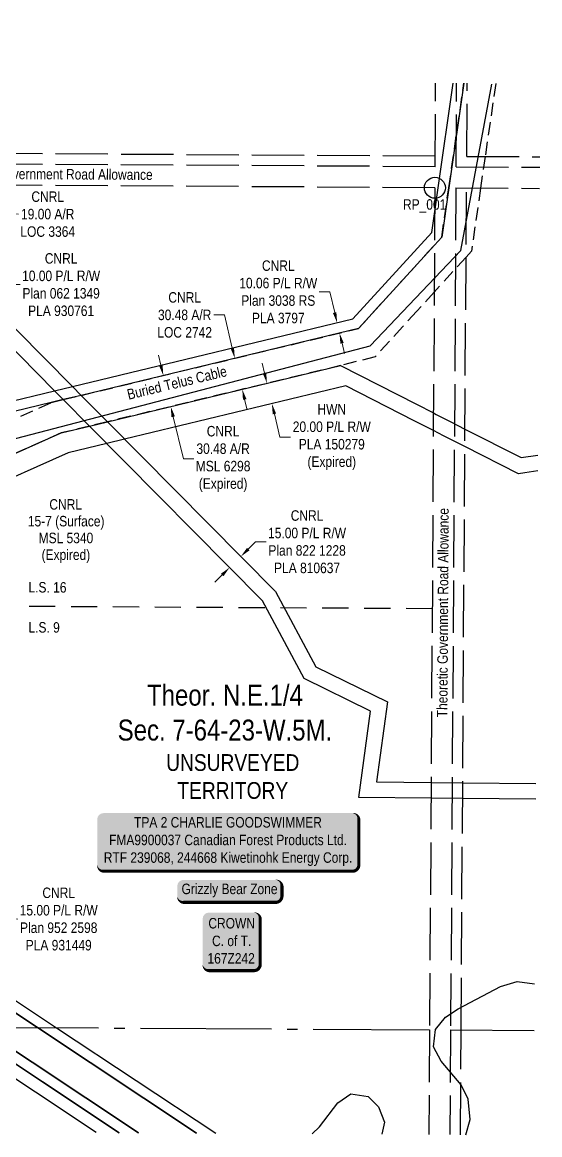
# Model space of a CAD drawing. Extents: x 467749 to 471167, y 6041645 to 6045092.
# Drawn here: x 470162 to 470656, y 6041741 to 6042803 of the extents above; entities that cross this region are included whole.
import ezdxf
from ezdxf.enums import TextEntityAlignment as Align

# ---------------------------------------------------------------- set-up
doc = ezdxf.new("R2010")
doc.units = 0
doc.header["$LTSCALE"] = 5
doc.header["$PDMODE"] = 3
doc.header["$PDSIZE"] = 20
for name, pattern in [('foc-ACCESSROAD', [3.75, 2.5, -1.25]), ('foc-LSD', [8, 5, -3]), ('foc-QUARTERLINE', [33, 25, -3, 2, -3]), ('foc-UNSURVEYED', [12.5, 10, -2.5])]:
    doc.linetypes.add(name, pattern=pattern)
doc.layers.get('Defpoints').update_dxf_attribs({"color": 9})
for name, color, linetype in [('35', 37, 'Continuous'), ('AS-TELUS', 224, 'foc-TEL'), ('AS-WILDLIFE-BLOCK', 131, 'Continuous'), ('C-AR', 13, 'foc-ACCESSROAD'), ('C-RW', 13, 'Continuous'), ('C-SYMBOL', 7, 'Continuous'), ('C-WS', 13, 'foc-ACCESSROAD'), ('CG-NOTES', 7, 'Continuous'), ('F-RW', 190, 'Continuous'), ('L-QSEC', 8, 'foc-QUARTERLINE'), ('L-ROAD-T', 7, 'Continuous'), ('L-SECTION-LSD', 7, 'foc-LSD'), ('L-UNS-T', 3, 'Continuous'), ('L-USEC', 7, 'foc-UNSURVEYED'), ('T-WATER', 160, 'Continuous')]:
    doc.layers.add(name, color=color, linetype=linetype)
for name, color, linetype, lineweight in [('C-AR-T', 13, 'Continuous', 9), ('C-RW-T', 13, 'Continuous', 9), ('C-WS-T', 13, 'Continuous', 9), ('F-RW-T', 190, 'Continuous', 9)]:
    doc.layers.add(name, color=color, linetype=linetype, lineweight=lineweight)
doc.styles.add('100L', font='ARIALN.TTF', dxfattribs={"height": 11})
doc.styles.add('175L', font='ARIALN.TTF', dxfattribs={"height": 20})
doc.styles.add('80', font='ARIALN.TTF', dxfattribs={"height": 10})
doc.styles.add('80CG', font='ARIALN.TTF', dxfattribs={"height": 10})
doc.styles.add('80L', font='ARIALN.TTF', dxfattribs={"height": 10})
doc.styles.add('foc-LtypeFont', font='ARIALN.TTF', dxfattribs={"height": 7.35})
doc.linetypes.add('foc-TEL', pattern='A,2,-1,["T",foc-LtypeFont,S=0.2,R=0,X=-0.425,Y=-0.75],-1.24,8', length=12.24)
doc.linetypes.add('foc-TOPO-flowdirection-NOLINE', pattern='A,0,[">",foc-LtypeFont,S=0.3,R=0,X=0,Y=-0.945],-20,[">",foc-LtypeFont,S=0.3,R=0,X=0,Y=-0.945],0', length=20)
doc.dimstyles.new('Compass 5 000', dxfattribs={"dimscale": 5, "dimtxt": 9, "dimasz": 2, "dimexe": 0.2, "dimexo": 0.0625, "dimgap": 0.5, "dimtad": 0, "dimtih": 1, "dimtoh": 1, "dimzin": 0, "dimdsep": 46, "dimtxsty": '80CG', "dimcen": 0.1, "dimse1": 1, "dimse2": 1, "dimclrd": 256, "dimclrt": 256, "dimaunit": 1, "dimadec": 4, "dimazin": 0, "dimtfac": 0.06, "dimtofl": 0, "dimtmove": 0, "dimatfit": 1, "dimfxl": 0.2, "dimtolj": 1, "dimtzin": 0, "dimlwd": -1, "dimarcsym": 0})

# ---------------------------------------------------------------- blocks, each defined once
blk = doc.blocks.new('*U24')
h = blk.add_hatch(color=255)
edge = h.paths.add_edge_path()
edge.add_line((-119, -28.5), (119, -28.5))
edge.add_arc((119, -22.5), 6, 270, 360)
edge.add_line((125, -22.5), (125, 21))
edge.add_arc((119, 21), 6, 0, 90)
edge.add_line((119, 27), (-119, 27))
edge.add_arc((-119, 21), 6, 90, 180)
edge.add_line((-125, 21), (-125, -22.5))
edge.add_arc((-119, -22.5), 6, 180, 270)
at = {"color": 44, "flags": 128}
blk.add_lwpolyline([(-119, -28.5, 3, 3, 0), (119, -28.5, 3, 3, 0.414214), (125, -22.5, 3, 3, 0), (125, 21, 3, 0, 0.414214), (119, 27, 0, 0, 0), (-119, 27, 0, 0, 0.414214), (-125, 21, 0, 0, 0), (-125, -22.5, 0, 3, 0.414214)], format="xyseb", close=True, dxfattribs=at)
at = {"color": 44, "style": '80'}
blk.add_attdef('ENTER_TEXT_001', (-36, -5), '', height=10, dxfattribs=at)
blk = doc.blocks.new('*D32')
at = {"layer": 'C-AR-T', "transparency": 16777216}
for p, q in [((470355, 6042523.5), (470345, 6042523.5)), ((470362.6, 6042491.8), (470355, 6042523.5)), ((470374.4, 6042442.8), (470376.8, 6042433))]:
    blk.add_line(p, q, dxfattribs=at)
for points in [[(470364.2, 6042492.2), (470361, 6042491.4), (470365, 6042482.1)], [(470376.1, 6042443.1), (470372.8, 6042442.4), (470372.1, 6042452.5)]]:
    blk.add_solid(points, dxfattribs=at)
at = {"layer": 'Defpoints', "color": 0, "transparency": 16777216}
for p in [(470365, 6042482.1), (470390.6, 6042488.3), (470397.8, 6042458.7)]:
    blk.add_point(p, dxfattribs=at)
at = {"layer": 'C-AR-T', "transparency": 16777216, "insert": (470317.1, 6042523.5), "char_height": 10, "attachment_point": 5, "style": '80CG'}
blk.add_mtext('\\A1;CNRL\\P30.48 A/R\\PLOC 2742', dxfattribs=at)
blk = doc.blocks.new('*D33')
at = {"layer": 'C-AR-T', "transparency": 16777216}
for p, q in [((470065.2, 6042620.5), (470055.2, 6042620.6)), ((470104.2, 6042620.2), (470158.4, 6042619.7))]:
    blk.add_line(p, q, dxfattribs=at)
for points in [[(470065.2, 6042622.2), (470065.1, 6042618.9), (470075.2, 6042620.4)], [(470104.2, 6042621.8), (470104.1, 6042618.5), (470094.2, 6042620.3)]]:
    blk.add_solid(points, dxfattribs=at)
at = {"layer": 'Defpoints', "color": 0, "transparency": 16777216}
for p in [(470094.2, 6042620.3), (470074.7, 6042574.4), (470093.7, 6042574.2)]:
    blk.add_point(p, dxfattribs=at)
at = {"layer": 'C-AR-T', "transparency": 16777216, "insert": (470186.3, 6042619.7), "char_height": 10, "attachment_point": 5, "style": '80CG'}
blk.add_mtext('\\A1;CNRL\\P19.00 A/R\\PLOC 3364', dxfattribs=at)
blk = doc.blocks.new('*D36')
at = {"layer": 'C-RW-T', "transparency": 16777216}
for p, q in [((470455.6, 6042545.5), (470445.6, 6042545.5)), ((470460.4, 6042525.7), (470455.6, 6042545.5)), ((470467.4, 6042496.5), (470469.7, 6042486.8))]:
    blk.add_line(p, q, dxfattribs=at)
for points in [[(470462, 6042526.1), (470458.7, 6042525.3), (470462.7, 6042516)], [(470469, 6042496.9), (470465.8, 6042496.1), (470465, 6042506.2)]]:
    blk.add_solid(points, dxfattribs=at)
at = {"layer": 'Defpoints', "color": 0, "transparency": 16777216}
for p in [(470462.7, 6042516), (470440.6, 6042510.6), (470442.9, 6042500.9)]:
    blk.add_point(p, dxfattribs=at)
at = {"layer": 'C-RW-T', "transparency": 16777216, "insert": (470406.5, 6042545.5), "char_height": 10, "attachment_point": 5, "style": '80CG'}
blk.add_mtext('\\A1;CNRL\\P10.06 P/L R/W\\PPlan 3038 RS\\PPLA 3797', dxfattribs=at)
blk = doc.blocks.new('*D38')
at = {"layer": 'Defpoints', "color": 0, "transparency": 16777216}
for p in [(470404.4, 6042460.3), (470400.4, 6042438.7), (470409.1, 6042440.8)]:
    blk.add_point(p, dxfattribs=at)
at = {"layer": 'F-RW-T', "transparency": 16777216}
for p, q in [((470393.4, 6042467.9), (470391.1, 6042477.6)), ((470402.8, 6042429), (470408.1, 6042406.9)), ((470408.1, 6042406.9), (470418.1, 6042406.9))]:
    blk.add_line(p, q, dxfattribs=at)
for points in [[(470395, 6042468.3), (470391.8, 6042467.5), (470395.7, 6042458.2)], [(470404.4, 6042429.4), (470401.2, 6042428.6), (470400.4, 6042438.7)]]:
    blk.add_solid(points, dxfattribs=at)
at = {"layer": 'F-RW-T', "transparency": 16777216, "insert": (470457.6, 6042406.9), "char_height": 10, "attachment_point": 5, "style": '80CG'}
blk.add_mtext('\\A1;HWN\\P20.00 P/L R/W\\PPLA 150279\\P(Expired)', dxfattribs=at)
blk = doc.blocks.new('*D41')
at = {"layer": 'Defpoints', "color": 0, "transparency": 16777216}
for p in [(469943.7, 6042188.1), (469854.2, 6042129.3), (469864, 6042118.1)]:
    blk.add_point(p, dxfattribs=at)
at = {"layer": 'F-RW-T', "transparency": 16777216}
for p, q in [((469927.3, 6042206.8), (469920.7, 6042214.3)), ((469950.3, 6042180.6), (469974.5, 6042153.1)), ((469974.5, 6042153.1), (469984.5, 6042153.1))]:
    blk.add_line(p, q, dxfattribs=at)
for points in [[(469928.5, 6042207.9), (469926, 6042205.7), (469933.9, 6042199.3)], [(469951.5, 6042181.7), (469949, 6042179.5), (469943.7, 6042188.1)]]:
    blk.add_solid(points, dxfattribs=at)
at = {"layer": 'F-RW-T', "transparency": 16777216, "insert": (470023.5, 6042153.1), "char_height": 10, "width": 372.499, "attachment_point": 5, "style": '80CG'}
blk.add_mtext('\\A1;Arc\\P15.00 P/L R/W\\PPlan 822 0256\\PPLA 810603', dxfattribs=at)
blk = doc.blocks.new('*D42')
at = {"layer": 'C-RW-T', "transparency": 16777216}
for p, q in [((470377.8, 6042299.8), (470384.9, 6042306.9)), ((470384.9, 6042306.9), (470394.9, 6042306.9)), ((470352.9, 6042275.2), (470345.8, 6042268.2))]:
    blk.add_line(p, q, dxfattribs=at)
for points in [[(470376.6, 6042301), (470379, 6042298.7), (470370.7, 6042292.8)], [(470351.7, 6042276.4), (470354.1, 6042274), (470360, 6042282.3)]]:
    blk.add_solid(points, dxfattribs=at)
at = {"layer": 'Defpoints', "color": 0, "transparency": 16777216}
for p in [(470370.6, 6042292.9), (470370.7, 6042292.8), (470359.9, 6042282.3)]:
    blk.add_point(p, dxfattribs=at)
at = {"layer": 'C-RW-T', "transparency": 16777216, "insert": (470434, 6042306.9), "char_height": 10, "width": 372.499, "attachment_point": 5, "style": '80CG'}
blk.add_mtext('\\A1;CNRL\\P15.00 P/L R/W\\PPlan 822 1228\\PPLA 810637', dxfattribs=at)
blk = doc.blocks.new('*D43')
at = {"layer": 'C-RW-T', "transparency": 16777216}
for p, q in [((470026.6, 6042765.2), (470051.7, 6042771.3)), ((469992.5, 6042756.9), (469982.8, 6042754.6))]:
    blk.add_line(p, q, dxfattribs=at)
for points in [[(470026.2, 6042766.9), (470027, 6042763.6), (470016.9, 6042762.9)], [(469992.1, 6042758.6), (469992.9, 6042755.3), (470002.2, 6042759.3)]]:
    blk.add_solid(points, dxfattribs=at)
at = {"layer": 'Defpoints', "color": 0, "transparency": 16777216}
for p in [(470016.9, 6042762.9), (470009.5, 6042729.1), (470024.2, 6042732.7)]:
    blk.add_point(p, dxfattribs=at)
at = {"layer": 'C-RW-T', "transparency": 16777216, "insert": (470090.8, 6042771.3), "char_height": 10, "width": 372.499, "attachment_point": 5, "style": '80CG'}
blk.add_mtext('\\A1;CNRL\\P15.00 P/L R/W\\PPlan 902 2315\\PPLA 880715', dxfattribs=at)
blk = doc.blocks.new('*D44')
at = {"layer": 'C-RW-T', "transparency": 16777216}
for p, q in [((470047.7, 6042553.4), (470037.7, 6042553.5)), ((470077.7, 6042553.1), (470160, 6042552.4))]:
    blk.add_line(p, q, dxfattribs=at)
for points in [[(470047.7, 6042555.1), (470047.6, 6042551.7), (470057.7, 6042553.3)], [(470077.7, 6042554.8), (470077.6, 6042551.5), (470067.7, 6042553.2)]]:
    blk.add_solid(points, dxfattribs=at)
at = {"layer": 'Defpoints', "color": 0, "transparency": 16777216}
for p in [(470057.9, 6042578.2), (470067.9, 6042578.1), (470067.7, 6042553.2)]:
    blk.add_point(p, dxfattribs=at)
at = {"layer": 'C-RW-T', "transparency": 16777216, "insert": (470199.1, 6042552.4), "char_height": 10, "attachment_point": 5, "style": '80CG'}
blk.add_mtext('\\A1;CNRL\\P10.00 P/L R/W\\PPlan 062 1349\\PPLA 930761', dxfattribs=at)
blk = doc.blocks.new('*D45')
at = {"layer": 'C-AR-T', "transparency": 16777216}
for p, q in [((470294.3, 6042475.4), (470292, 6042485.1)), ((470306.2, 6042426.3), (470315.9, 6042386)), ((470315.9, 6042386), (470325.9, 6042386))]:
    blk.add_line(p, q, dxfattribs=at)
for points in [[(470296, 6042475.8), (470292.7, 6042475), (470296.7, 6042465.6)], [(470307.8, 6042426.7), (470304.5, 6042425.9), (470303.8, 6042436)]]:
    blk.add_solid(points, dxfattribs=at)
at = {"layer": 'Defpoints', "color": 0, "transparency": 16777216}
for p in [(470300.1, 6042466.4), (470307.2, 6042436.8), (470303.8, 6042436)]:
    blk.add_point(p, dxfattribs=at)
at = {"layer": 'C-AR-T', "transparency": 16777216, "insert": (470353.8, 6042386), "char_height": 10, "width": 259.027, "attachment_point": 5, "style": '80CG'}
blk.add_mtext('\\A1;CNRL\\P30.48 A/R\\PMSL 6298\\P(Expired)', dxfattribs=at)
blk = doc.blocks.new('*D46')
at = {"layer": 'C-RW-T', "transparency": 16777216}
for p, q in [((470055.8, 6041947.1), (470045.8, 6041947.1)), ((470090.7, 6041947), (470157.7, 6041946.7))]:
    blk.add_line(p, q, dxfattribs=at)
for points in [[(470055.8, 6041948.7), (470055.8, 6041945.4), (470065.8, 6041947)], [(470090.8, 6041948.6), (470090.7, 6041945.3), (470080.7, 6041947)]]:
    blk.add_solid(points, dxfattribs=at)
at = {"layer": 'Defpoints', "color": 0, "transparency": 16777216}
for p in [(470065.8, 6041954.4), (470080.8, 6041954.3), (470080.7, 6041947)]:
    blk.add_point(p, dxfattribs=at)
at = {"layer": 'C-RW-T', "transparency": 16777216, "insert": (470196.8, 6041946.7), "char_height": 10, "attachment_point": 5, "style": '80CG'}
blk.add_mtext('\\A1;CNRL\\P15.00 P/L R/W\\PPlan 952 2598\\PPLA 931449', dxfattribs=at)
blk = doc.blocks.new('*U61')
h = blk.add_hatch(color=59)
edge = h.paths.add_edge_path()
edge.add_line((-21.5, -28.5), (21.5, -28.5))
edge.add_arc((21.5, -22.5), 6, 270, 360)
edge.add_line((27.5, -22.5), (27.5, 21))
edge.add_arc((21.5, 21), 6, 0, 90)
edge.add_line((21.5, 27), (-21.5, 27))
edge.add_arc((-21.5, 21), 6, 90, 180)
edge.add_line((-27.5, 21), (-27.5, -22.5))
edge.add_arc((-21.5, -22.5), 6, 180, 270)
at = {"color": 1, "flags": 128}
blk.add_lwpolyline([(-21.5, -28.5, 3, 3, 0), (21.5, -28.5, 3, 3, 0.414214), (27.5, -22.5, 3, 3, 0), (27.5, 21, 3, 0, 0.414214), (21.5, 27, 0, 0, 0), (-21.5, 27, 0, 0, 0.414214), (-27.5, 21, 0, 0, 0), (-27.5, -22.5, 0, 3, 0.414214)], format="xyseb", close=True, dxfattribs=at)
blk.add_lwpolyline([(17.1, -17, 0, 7.5, 0), (0, 0, 0, 0, 0)], format="xyseb", dxfattribs=at)
at = {"color": 1, "style": '80'}
blk.add_attdef('ENTER_TEXT_001', (-36, -5), '', height=10, dxfattribs=at)
blk = doc.blocks.new('*U68')
h = blk.add_hatch(color=255)
edge = h.paths.add_edge_path()
edge.add_line((-44, -11.5), (44, -11.5))
edge.add_arc((44, -5.5), 6, 270, 360)
edge.add_line((50, -5.5), (50, 4))
edge.add_arc((44, 4), 6, 0, 90)
edge.add_line((44, 10), (-44, 10))
edge.add_arc((-44, 4), 6, 90, 180)
edge.add_line((-50, 4), (-50, -5.5))
edge.add_arc((-44, -5.5), 6, 180, 270)
at = {"color": 131, "flags": 128}
blk.add_lwpolyline([(-44, -11.5, 3, 3, 0), (44, -11.5, 3, 3, 0.414214), (50, -5.5, 3, 3, 0), (50, 4, 3, 0, 0.414214), (44, 10, 0, 0, 0), (-44, 10, 0, 0, 0.414214), (-50, 4, 0, 0, 0), (-50, -5.5, 0, 3, 0.414214)], format="xyseb", close=True, dxfattribs=at)
at = {"color": 131, "style": '80'}
blk.add_attdef('ENTER_TEXT_001', (-36, -5), '', height=10, dxfattribs=at)

msp = doc.modelspace()

# ---------------------------------------------------------------- linework, layer by layer
at = {"layer": '35', "color": 3}
msp.add_circle((470556.099, 6042644.93), 9.995, dxfattribs=at)
at = {"layer": 'C-AR'}
for points in [[(470092.033, 6042396.527), (470189.453, 6042439.8), (470201.192, 6042442.628), (470218.224, 6042446.731), (470483.154, 6042510.566), (470555.751, 6042590.221), (470562.579, 6042597.713), (470569.397, 6042644.854), (470583.839, 6042744.722)], [(470614.19, 6042744.547), (470604.079, 6042674.812), (470599.709, 6042644.677), (470590.956, 6042584.307), (470585.837, 6042578.691), (470555.466, 6042545.368), (470538.716, 6042526.989), (470525.248, 6042512.211), (470499.129, 6042483.553), (470466.012, 6042475.106), (470243.275, 6042421.438), (470226.243, 6042417.335), (470199.291, 6042410.841), (470098.695, 6042366.158)]]:
    msp.add_lwpolyline(points, dxfattribs=at)
at = {"layer": 'C-RW'}
for points in [[(470092.373, 6042426.772), (470192.924, 6042450.974), (470209.957, 6042455.079), (470245.768, 6042463.706), (470265.212, 6042468.39), (470308.956, 6042478.93), (470477.799, 6042519.614), (470553.07, 6042602.203), (470555.954, 6042622.152), (470559.246, 6042644.913), (470573.689, 6042744.78)], [(470583.839, 6042744.722), (470569.397, 6042644.854), (470562.579, 6042597.713), (470555.751, 6042590.221), (470483.154, 6042510.566), (470218.224, 6042446.731), (470201.192, 6042442.628), (470189.453, 6042439.8), (470093.626, 6042416.71)], [(470328.496, 6041742.232), (470176.531, 6041843.038), (470065.65, 6041916.602)], [(470080.649, 6041918.643), (470194.768, 6041842.933), (470346.731, 6041742.127)]]:
    msp.add_lwpolyline(points, dxfattribs=at)
at = {"layer": 'C-WS'}
for points in [[(470092.033, 6042396.527), (470189.453, 6042439.8), (470201.192, 6042442.628), (470218.224, 6042446.731), (470483.154, 6042510.566), (470555.751, 6042590.221), (470562.579, 6042597.713), (470569.397, 6042644.854), (470583.839, 6042744.722)], [(470614.19, 6042744.547), (470604.079, 6042674.812), (470599.709, 6042644.677), (470590.956, 6042584.307), (470585.837, 6042578.691), (470555.466, 6042545.368), (470538.716, 6042526.989), (470525.248, 6042512.211), (470499.129, 6042483.553), (470466.012, 6042475.106), (470243.275, 6042421.438), (470226.243, 6042417.335), (470199.291, 6042410.841), (470098.695, 6042366.158)]]:
    msp.add_lwpolyline(points, dxfattribs=at)
at = {"layer": 'F-RW'}
for points in [[(470098.695, 6042366.158), (470199.291, 6042410.841), (470226.243, 6042417.335), (470243.275, 6042421.438), (470466.012, 6042475.106), (470538.508, 6042438.142), (470554.731, 6042429.87), (470557.393, 6042428.513), (470571.861, 6042421.137), (470584.793, 6042414.549), (470638.335, 6042387.276), (470654.425, 6042389.707)], [(470654.328, 6042374.521), (470641.977, 6042372.655), (470635.816, 6042371.724), (470584.686, 6042397.767), (470564.202, 6042408.202), (470554.624, 6042413.087), (470536.411, 6042422.377), (470471.009, 6042455.737), (470259.726, 6042404.827), (470242.695, 6042400.724), (470205.746, 6042391.822), (470118.556, 6042353.093)], [(469616.08, 6042166.205), (469680.627, 6042123.229), (469683.121, 6042121.568), (469696.042, 6042113.024), (469740.118, 6042083.866), (469742.898, 6042082.03), (469746.761, 6042079.473), (469748.806, 6042078.123), (469754.821, 6042074.141), (469767.185, 6042065.962), (469775.143, 6042060.698), (469775.831, 6042060.252), (469778.31, 6042058.614), (469787.026, 6042052.836), (470102.699, 6041843.464), (470181.179, 6041791.411), (470254.675, 6041742.657)], [(470232.648, 6041742.784), (470174.509, 6041781.366), (470080.691, 6041843.591), (469775.683, 6042045.925), (469772.86, 6042044.205), (469764.154, 6042049.965), (469763.446, 6042050.433), (469755.517, 6042055.68), (469746.644, 6042061.552), (469743.099, 6042063.898), (469737.064, 6042067.892), (469728.401, 6042073.625), (469714.815, 6042082.617), (469690.446, 6042098.743), (469674.862, 6042109.062), (469607.271, 6042154.065)], [(470254.667, 6041742.657), (470181.178, 6041791.406), (470102.699, 6041843.464)], [(470120.955, 6041843.358), (470272.918, 6041742.552)]]:
    msp.add_lwpolyline(points, dxfattribs=at)
at = {"layer": 'L-QSEC', "flags": 128}
for points in [[(469779.881, 6041845.342), (470550.983, 6041840.898)], [(470571.089, 6041840.782), (470650.929, 6041840.322)]]:
    msp.add_lwpolyline(points, dxfattribs=at)
at = {"layer": 'L-SECTION-LSD', "flags": 128}
msp.add_lwpolyline([(470553.541, 6042242.915), (469747.861, 6042247.56)], dxfattribs=at)
at = {"layer": 'L-USEC', "flags": 128}
for points in [[(470556.227, 6042665.036), (470556.735, 6042744.878)], [(470576.333, 6042664.921), (470576.841, 6042744.762)], [(470586.45, 6042674.916), (470586.894, 6042744.704)], [(470556.291, 6042675.089), (469750.688, 6042679.736)], [(470586.45, 6042674.916), (470656.237, 6042674.513)], [(470556.215, 6042665.037), (469750.607, 6042669.683)], [(470576.333, 6042664.921), (470656.173, 6042664.46)], [(470556.099, 6042644.931), (469750.491, 6042649.577)], [(470556.099, 6042644.931), (470550.983, 6041840.898)], [(470576.205, 6042644.803), (470571.089, 6041840.77)], [(470576.205, 6042644.815), (470656.045, 6042644.355)], [(470581.142, 6041840.724), (470586.258, 6042644.757)], [(470550.983, 6041840.898), (470550.347, 6041740.953)], [(470571.089, 6041840.77), (470570.453, 6041740.837)], [(470580.506, 6041740.779), (470581.142, 6041840.724)]]:
    msp.add_lwpolyline(points, dxfattribs=at)
at = {"layer": 'T-WATER', "linetype": 'foc-TOPO-flowdirection-NOLINE', "flags": 128}
for points in [[(470585.667, 6041740.75), (470589.69, 6041755.235), (470587.846, 6041774.619), (470581.091, 6041788.411), (470562.008, 6041810.939), (470554.831, 6041824.789), (470556.776, 6041841.36), (470566.296, 6041853.086), (470578.467, 6041860.913), (470618.766, 6041882.428), (470634.726, 6041887.204), (470651.212, 6041884.817)], [(470438.836, 6041741.596), (470445.909, 6041748.207), (470463.33, 6041771.233), (470475.739, 6041779.724), (470492.436, 6041777.178), (470502.364, 6041767.295), (470508.101, 6041752.842), (470505.487, 6041741.212)]]:
    msp.add_lwpolyline(points, dxfattribs=at)
at = {"layer": 'T-WATER'}
for points in [[(470585.667, 6041740.75), (470589.69, 6041755.235), (470587.846, 6041774.619), (470581.091, 6041788.411), (470562.008, 6041810.939), (470554.831, 6041824.789), (470556.776, 6041841.36), (470566.296, 6041853.086), (470578.467, 6041860.913), (470618.766, 6041882.428), (470634.726, 6041887.204), (470651.212, 6041884.817)], [(470438.836, 6041741.596), (470445.909, 6041748.207), (470463.33, 6041771.233), (470475.739, 6041779.724), (470492.436, 6041777.178), (470502.364, 6041767.295), (470508.101, 6041752.842), (470505.487, 6041741.212)]]:
    msp.add_lwpolyline(points, dxfattribs=at)

# ---------------------------------------------------------------- block references
ref = msp.add_blockref('*U24', (470358.506, 6042020.866), dxfattribs=dict(xscale=0.9994790000000001, yscale=0.9994790000000001, zscale=0.9994790000000001))
ref.add_attrib('ENTER_TEXT_001', 'TPA 2 CHARLIE GOODSWIMMER', (470268.744, 6042034.085), dxfattribs={"color": 44, "height": 9.99479, "style": '80'})
ref.add_attrib('ENTER_TEXT_002', 'FMA9900037 Canadian Forest Products Ltd.', (470244.899, 6042017.249), dxfattribs={"color": 44, "height": 9.99479, "style": '80'})
ref.add_attrib('ENTER_TEXT_003', 'RTF 239068, 244668 Kiwetinohk Energy Corp.', (470239.854, 6042000.414), dxfattribs={"color": 44, "height": 9.99479, "style": '80'})
at = {"layer": 'AS-WILDLIFE-BLOCK'}
ref = msp.add_blockref('*U68', (470360.017, 6041974.13), dxfattribs=at)
ref.add_attrib('ENTER_TEXT_001', 'Grizzly Bear Zone', (470314.106, 6041970.512), dxfattribs={"layer": '0', "color": 131, "height": 10, "style": '80'})
at = {"layer": 'CG-NOTES'}
ref = msp.add_blockref('*U61', (470361.793, 6041925.927), dxfattribs=dict(at, xscale=0.9994790000000001, yscale=0.9994790000000001, zscale=0.9994790000000001))
ref.add_attrib('ENTER_TEXT_001', 'CROWN', (470339.744, 6041937.693), dxfattribs={"layer": '0', "color": 1, "height": 9.9948, "style": '80'})
ref.add_attrib('ENTER_TEXT_002', 'C. of T.', (470343.239, 6041920.858), dxfattribs={"layer": '0', "color": 1, "height": 9.9948, "style": '80'})
ref.add_attrib('ENTER_TEXT_003', '167Z242', (470338.882, 6041904.159), dxfattribs={"layer": '0', "color": 1, "height": 9.9948, "style": '80'})

# ---------------------------------------------------------------- texts
at = {"layer": '35', "color": 3, "style": '80'}
msp.add_attdef('RP_001', (470525.621, 6042623.975), 'RP', height=9.9948, dxfattribs=at)
at = {"layer": 'AS-TELUS', "insert": (470261.192, 6042452.163), "char_height": 9.99479, "width": 97.85765, "attachment_point": 1, "rotation": 13.547075, "style": '80L'}
msp.add_mtext('Buried Telus Cable', dxfattribs=at)
at = {"layer": 'C-SYMBOL', "color": 3, "insert": (470355.564, 6042170.455), "char_height": 19.98958, "width": 203.1364, "attachment_point": 2, "style": '175L'}
msp.add_mtext('Theor. N.E.1/4\\PSec. 7-64-23-W.5M.', dxfattribs=at)
at = {"layer": 'C-WS-T', "insert": (470166.683, 6042347.621), "char_height": 9.99479, "width": 72.58604, "attachment_point": 1, "line_spacing_factor": 0.961801, "style": '80L'}
msp.add_mtext('\\pi21.20198;CNRL\\P\\pi0.66357;15-7 (Surface)\\P\\pi10.9038;MSL 5340\\P\\pi13.76383;(Expired)', dxfattribs=at)
at = {"layer": 'L-ROAD-T', "style": '80L'}
for rotation, p in [(359.669412, (470186.626, 6042657.977)), (89.635455, (470563.661, 6042239.221))]:
    msp.add_text('Theoretic Government Road Allowance', height=9.99479, rotation=rotation, dxfattribs=at).set_placement(p, align=Align.MIDDLE_CENTER)
at = {"layer": 'L-SECTION-LSD', "char_height": 9.9948, "attachment_point": 1, "rotation": 359.669663, "style": '100L', "bg_fill": 3, "box_fill_scale": 1.5, "bg_fill_color": 256, "bg_fill_transparency": 0}
for s, width, insert in [('L.S. 16', 36.92219, (470167.944, 6042268.556)), ('L.S. 9', 30.51138, (470167.944, 6042230.292))]:
    msp.add_mtext_dynamic_manual_height_columns(s, width=width, gutter_width=54.971, heights=[0], dxfattribs=dict(at, insert=insert))
at = {"layer": 'L-UNS-T', "color": 3, "insert": (470363.035, 6042082.686), "char_height": 15.99166, "attachment_point": 5, "style": '80L'}
msp.add_mtext_dynamic_manual_height_columns('UNSURVEYED TERRITORY', width=126.34789, gutter_width=47.475, heights=[0], dxfattribs=at)

# ---------------------------------------------------------------- dimensions: what is measured, and where the dimension line sits
at = {"layer": 'C-AR-T'}
for base, p1, p2, angle, text, picture, middle in [((470094.166, 6042620.267), (470074.725, 6042574.384), (470093.727, 6042574.202), 359.453597, 'CNRL\\P19.00 A/R\\PLOC 3364', '*D33', (470186.287, 6042619.655)), ((470364.959, 6042482.087), (470397.775, 6042458.665), (470390.64, 6042488.275), 103.547213, 'CNRL\\P30.48 A/R\\PLOC 2742', '*D32', (470317.073, 6042523.535)), ((470303.826, 6042436.028), (470300.055, 6042466.448), (470307.19, 6042436.838), 283.547269, 'CNRL\\P30.48 A/R\\PMSL 6298\\P(Expired)', '*D45', (470353.808, 6042385.997))]:
    dim = msp.add_linear_dim(base=base, p1=p1, p2=p2, angle=angle, text=text, dimstyle='Compass 5 000', dxfattribs=at)
    dim.commit()
    dim.dimension.update_dxf_attribs({"geometry": picture, "text_midpoint": middle, "dimtype": 161})
at = {"layer": 'C-RW-T'}
for base, p1, p2, angle, text, picture, middle in [((470016.875, 6042762.871), (470009.541, 6042729.11), (470024.209, 6042732.672), 13.650814, 'CNRL\\P15.00 P/L R/W\\PPlan 902 2315\\PPLA 880715', '*D43', (470090.804, 6042771.333)), ((470067.658, 6042553.227), (470057.89, 6042578.236), (470067.892, 6042578.142), 359.462082, 'CNRL\\P10.00 P/L R/W\\PPlan 062 1349\\PPLA 930761', '*D44', (470199.104, 6042552.36)), ((470462.695, 6042515.975), (470442.936, 6042500.876), (470440.582, 6042510.647), 103.547685, 'CNRL\\P10.06 P/L R/W\\PPlan 3038 RS\\PPLA 3797', '*D36', (470406.494, 6042545.501)), ((470080.749, 6041946.996), (470065.783, 6041954.356), (470080.774, 6041954.304), 359.798721, 'CNRL\\P15.00 P/L R/W\\PPlan 952 2598\\PPLA 931449', '*D46', (470196.78, 6041946.725))]:
    dim = msp.add_linear_dim(base=base, p1=p1, p2=p2, angle=angle, text=text, dimstyle='Compass 5 000', dxfattribs=at)
    dim.commit()
    dim.dimension.update_dxf_attribs({"geometry": picture, "text_midpoint": middle, "dimtype": 161})
dim = msp.add_aligned_dim(p1=(470359.946, 6042282.34), p2=(470370.597, 6042292.889), distance=-0.108, text='CNRL\\P15.00 P/L R/W\\PPlan 822 1228\\PPLA 810637', dimstyle='Compass 5 000', dxfattribs=at)
dim.commit()
dim.dimension.update_dxf_attribs({"geometry": '*D42', "text_midpoint": (470433.969, 6042306.886)})
at = {"layer": 'F-RW-T'}
dim = msp.add_linear_dim(base=(470400.434, 6042438.732), p1=(470404.448, 6042460.272), p2=(470409.134, 6042440.828), angle=283.54751, text='HWN\\P20.00 P/L R/W\\PPLA 150279\\P(Expired)', dimstyle='Compass 5 000', dxfattribs=at)
dim.commit()
dim.dimension.update_dxf_attribs({"geometry": '*D38', "text_midpoint": (470457.642, 6042406.907), "dimtype": 161})

# ---------------------------------------------------------------- next in the draw order: linework, layer by layer
at = {"layer": 'AS-TELUS', "flags": 128}
msp.add_lwpolyline([(469634.481, 6042002.055), (469670.902, 6041985.169), (469995.388, 6042279.028), (470003.942, 6042306.549), (470034.064, 6042344.663), (470128.384, 6042398.363), (470494.106, 6042494.036), (470580.761, 6042584.967), (470610.421, 6042743.974)], dxfattribs=at)
at = {"layer": 'C-RW'}
for points in [[(470130.201, 6042535.603), (470209.957, 6042455.079), (470218.224, 6042446.731), (470243.275, 6042421.438), (470403.713, 6042259.453), (470442.248, 6042187.59), (470510.747, 6042153.951), (470500.45, 6042077.595), (470552.486, 6042077.135), (470582.645, 6042076.868), (470652.43, 6042076.251)], [(470652.335, 6042061.262), (470582.549, 6042061.879), (470552.391, 6042062.146), (470483.321, 6042062.756), (470494.446, 6042145.258), (470431.313, 6042176.262), (470391.528, 6042250.452), (470226.243, 6042417.336), (470201.192, 6042442.628), (470192.924, 6042450.974), (470126.514, 6042518.025)]]:
    msp.add_lwpolyline(points, dxfattribs=at)
at = {"layer": 'F-RW'}
for points in [[(469648.308, 6042308.444), (469675.121, 6042271.462), (469686.862, 6042255.269), (469738.882, 6042183.525), (469747.365, 6042171.82), (469749.433, 6042168.969), (469766.295, 6042145.711), (469783.534, 6042121.932), (469789.46, 6042113.76), (469793.578, 6042108.08), (469801.936, 6042096.553), (469807.428, 6042088.978), (469807.828, 6042088.426), (469808.931, 6042086.904), (469817.137, 6042081.481), (469819.204, 6042080.106), (469820.259, 6042079.398), (469823.518, 6042077.231), (469826.225, 6042075.433), (469846.878, 6042061.731), (470065.65, 6041916.602), (470176.532, 6041843.038), (470328.496, 6041742.232)], [(470272.916, 6041742.552), (470120.952, 6041843.358), (469796.573, 6042058.551), (469787.938, 6042064.278), (469787.499, 6042064.572), (469784.859, 6042068.213), (469784.413, 6042068.827), (469778.967, 6042076.34), (469770.554, 6042087.944), (469766.444, 6042093.612), (469760.519, 6042101.784), (469747.029, 6042120.392), (469724.535, 6042150.943), (469714.117, 6042165.566), (469662.125, 6042237.323), (469650.39, 6042253.52), (469647.971, 6042256.859)]]:
    msp.add_lwpolyline(points, dxfattribs=at)

# ---------------------------------------------------------------- next in the draw order: dimensions: what is measured, and where the dimension line sits
at = {"layer": 'F-RW-T'}
dim = msp.add_linear_dim(base=(469943.68, 6042188.106), p1=(469854.227, 6042129.253), p2=(469864.023, 6042118.106), angle=311.3079, text='Arc\\P15.00 P/L R/W\\PPlan 822 0256\\PPLA 810603', dimstyle='Compass 5 000', dxfattribs=at)
dim.commit()
dim.dimension.update_dxf_attribs({"geometry": '*D41', "text_midpoint": (470023.544, 6042153.083), "dimtype": 161})

doc.saveas('drawing.dxf')
